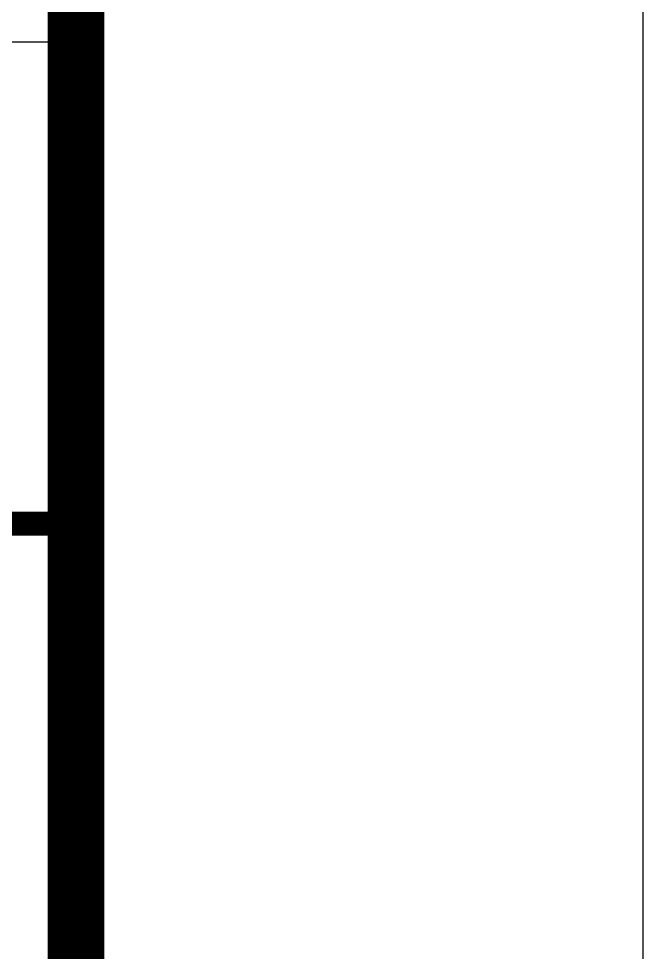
# Model space of a CAD drawing. Extents: x 36360094 to 36697644, y 75306 to 425482.
# Drawn here: x 36476692 to 36478894, y 95338 to 98632 of the extents above; entities that cross this region are included whole.
import ezdxf

# ---------------------------------------------------------------- set-up
doc = ezdxf.new("R2010")
doc.units = 0
doc.header["$LTSCALE"] = 1000
doc.header["$MEASUREMENT"] = 0
doc.layers.get('0').update_dxf_attribs({"linetype": 'CONTINUOUS'})
doc.layers.add('PUB_TITLE', color=4, linetype='CONTINUOUS')

# ---------------------------------------------------------------- blocks, each defined once
blk = doc.blocks.new('tk0')
at = {"layer": 'PUB_TITLE'}
for p, q in [((32850066.8, -1260023.5), (32861286.8, -1260023.5)), ((32850066.8, -1261723.5), (32861286.8, -1261723.5))]:
    blk.add_line(p, q, dxfattribs=at)
at = {"layer": 'PUB_TITLE', "lineweight": 40, "const_width": 85}
blk.add_lwpolyline([(32850066.8, -1261723.5), (32861286.8, -1261723.5)], dxfattribs=at)

msp = doc.modelspace()

# ---------------------------------------------------------------- linework, layer by layer
at = {"layer": 'PUB_TITLE'}
msp.add_lwpolyline([(36360094.2, 75306.4), (36478894.2, 75306.4), (36478894.2, 159306.4), (36360094.2, 159306.4)], close=True, dxfattribs=at)
at = {"layer": 'PUB_TITLE', "const_width": 200}
msp.add_lwpolyline([(36365094.2, 77306.4), (36476894.2, 77306.4), (36476894.2, 157306.4), (36365094.2, 157306.4)], close=True, dxfattribs=at)

# ---------------------------------------------------------------- block references
msp.add_blockref('tk0', (3615607.4, 1358573.7))

doc.saveas('drawing.dxf')
